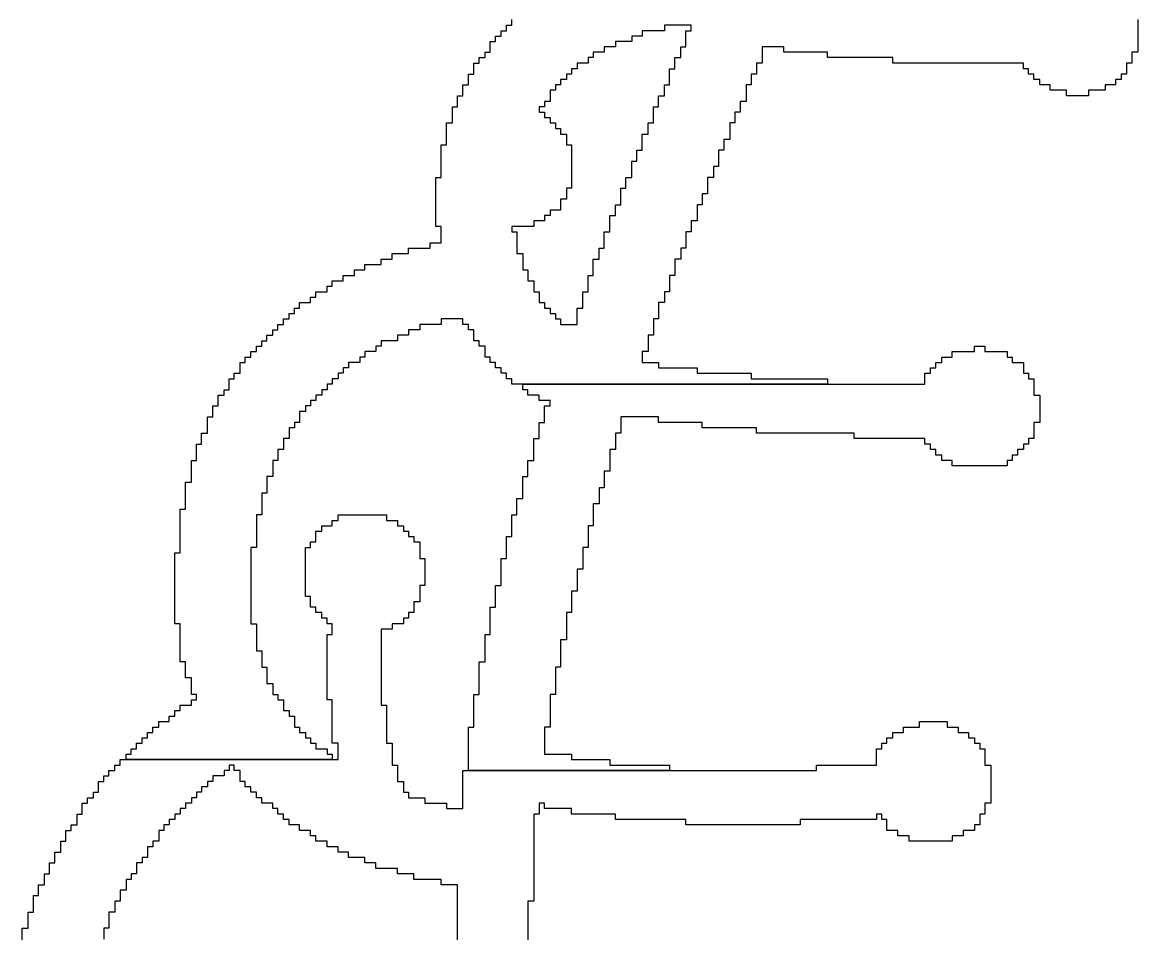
# Model space of a CAD drawing. Extents: x 134.1 to 218.7, y -126.2 to -72.1.
# Drawn here: x 203.909 to 208.25, y -116.173 to -112.627 of the extents above; entities that cross this region are included whole.
import ezdxf

# ---------------------------------------------------------------- set-up
doc = ezdxf.new("R2010")
doc.units = 0
doc.header["$MEASUREMENT"] = 0
doc.layers.add('BLACK', color=7, linetype='CONTINUOUS')

msp = doc.modelspace()

# ---------------------------------------------------------------- linework, layer by layer
at = {"layer": 'BLACK', "linetype": 'CONTINUOUS'}
for p, q in [((205.793, -112.66), (205.793, -112.638)), ((205.793, -112.638), (205.814, -112.638)), ((205.814, -112.638), (205.814, -112.617)), ((206.512, -112.638), (206.408, -112.638)), ((206.408, -112.638), (206.408, -112.66)), ((206.512, -112.66), (206.512, -112.638)), ((208.25, -112.617), (208.25, -112.744)), ((205.75, -112.702), (205.75, -112.681)), ((205.75, -112.681), (205.773, -112.681)), ((205.773, -112.681), (205.773, -112.66)), ((205.773, -112.66), (205.793, -112.66)), ((206.281, -112.681), (206.281, -112.702)), ((206.322, -112.681), (206.281, -112.681)), ((206.408, -112.66), (206.322, -112.66)), ((206.322, -112.66), (206.322, -112.681)), ((206.492, -112.723), (206.492, -112.66)), ((206.492, -112.66), (206.512, -112.66)), ((205.73, -112.744), (205.73, -112.702)), ((205.73, -112.702), (205.75, -112.702)), ((206.218, -112.723), (206.174, -112.723)), ((206.174, -112.723), (206.174, -112.744)), ((206.281, -112.702), (206.218, -112.702)), ((206.218, -112.702), (206.218, -112.723)), ((206.472, -112.765), (206.472, -112.723)), ((206.472, -112.723), (206.492, -112.723)), ((206.873, -112.723), (206.789, -112.723)), ((206.789, -112.723), (206.789, -112.787)), ((206.873, -112.744), (206.873, -112.723)), ((205.687, -112.787), (205.687, -112.765)), ((205.687, -112.765), (205.71, -112.765)), ((205.71, -112.765), (205.71, -112.744)), ((205.71, -112.744), (205.73, -112.744)), ((206.131, -112.765), (206.111, -112.765)), ((206.111, -112.765), (206.111, -112.787)), ((206.174, -112.744), (206.131, -112.744)), ((206.131, -112.744), (206.131, -112.765)), ((206.449, -112.808), (206.449, -112.765)), ((206.449, -112.765), (206.472, -112.765)), ((207.043, -112.744), (206.873, -112.744)), ((207.043, -112.765), (207.043, -112.744)), ((207.297, -112.765), (207.043, -112.765)), ((207.297, -112.787), (207.297, -112.765)), ((208.25, -112.744), (208.227, -112.744)), ((208.227, -112.744), (208.227, -112.787)), ((205.666, -112.829), (205.666, -112.787)), ((205.666, -112.787), (205.687, -112.787)), ((206.068, -112.808), (206.047, -112.808)), ((206.047, -112.808), (206.047, -112.829)), ((206.111, -112.787), (206.068, -112.787)), ((206.068, -112.787), (206.068, -112.808)), ((206.428, -112.871), (206.428, -112.808)), ((206.428, -112.808), (206.449, -112.808)), ((206.789, -112.787), (206.766, -112.787)), ((206.766, -112.787), (206.766, -112.829)), ((207.805, -112.787), (207.297, -112.787)), ((207.805, -112.808), (207.805, -112.787)), ((207.825, -112.808), (207.805, -112.808)), ((207.825, -112.829), (207.825, -112.808)), ((208.227, -112.787), (208.206, -112.787)), ((208.206, -112.787), (208.206, -112.829)), ((205.646, -112.871), (205.646, -112.829)), ((205.646, -112.829), (205.666, -112.829)), ((206.027, -112.85), (206.004, -112.85)), ((206.004, -112.85), (206.004, -112.871)), ((206.047, -112.829), (206.027, -112.829)), ((206.027, -112.829), (206.027, -112.85)), ((206.766, -112.829), (206.746, -112.829)), ((206.746, -112.829), (206.746, -112.871)), ((207.846, -112.829), (207.825, -112.829)), ((207.846, -112.85), (207.846, -112.829)), ((207.869, -112.85), (207.846, -112.85)), ((207.869, -112.871), (207.869, -112.85)), ((208.186, -112.85), (208.163, -112.85)), ((208.163, -112.85), (208.163, -112.871)), ((208.206, -112.829), (208.186, -112.829)), ((208.186, -112.829), (208.186, -112.85)), ((205.623, -112.914), (205.623, -112.871)), ((205.623, -112.871), (205.646, -112.871)), ((205.984, -112.892), (205.964, -112.892)), ((205.964, -112.892), (205.964, -112.935)), ((206.004, -112.871), (205.984, -112.871)), ((205.984, -112.871), (205.984, -112.892)), ((206.408, -112.914), (206.408, -112.871)), ((206.408, -112.871), (206.428, -112.871)), ((206.746, -112.871), (206.726, -112.871)), ((206.726, -112.871), (206.726, -112.935)), ((207.909, -112.871), (207.869, -112.871)), ((207.909, -112.892), (207.909, -112.871)), ((207.973, -112.892), (207.909, -112.892)), ((207.973, -112.914), (207.973, -112.892)), ((208.123, -112.892), (208.059, -112.892)), ((208.059, -112.892), (208.059, -112.914)), ((208.163, -112.871), (208.123, -112.871)), ((208.123, -112.871), (208.123, -112.892)), ((205.603, -112.956), (205.603, -112.914)), ((205.603, -112.914), (205.623, -112.914)), ((205.964, -112.935), (205.941, -112.935)), ((205.941, -112.935), (205.941, -112.956)), ((206.385, -112.956), (206.385, -112.914)), ((206.385, -112.914), (206.408, -112.914)), ((206.726, -112.935), (206.703, -112.935)), ((206.703, -112.935), (206.703, -112.977)), ((208.059, -112.914), (207.973, -112.914)), ((205.583, -113.019), (205.583, -112.956)), ((205.583, -112.956), (205.603, -112.956)), ((205.941, -112.956), (205.92, -112.956)), ((205.92, -112.956), (205.92, -112.977)), ((205.92, -112.977), (205.941, -112.977)), ((205.941, -112.977), (205.941, -112.998)), ((206.365, -113.019), (206.365, -112.956)), ((206.365, -112.956), (206.385, -112.956)), ((206.703, -112.977), (206.682, -112.977)), ((206.682, -112.977), (206.682, -113.019)), ((205.56, -113.104), (205.56, -113.019)), ((205.56, -113.019), (205.583, -113.019)), ((205.941, -112.998), (205.964, -112.998)), ((205.964, -112.998), (205.964, -113.019)), ((205.964, -113.019), (205.984, -113.019)), ((205.984, -113.019), (205.984, -113.041)), ((206.345, -113.062), (206.345, -113.019)), ((206.345, -113.019), (206.365, -113.019)), ((206.682, -113.019), (206.662, -113.019)), ((206.662, -113.019), (206.662, -113.083)), ((205.984, -113.041), (206.004, -113.041)), ((206.004, -113.041), (206.004, -113.062)), ((206.004, -113.062), (206.027, -113.062)), ((206.027, -113.062), (206.027, -113.104)), ((206.322, -113.125), (206.322, -113.062)), ((206.322, -113.062), (206.345, -113.062)), ((206.662, -113.083), (206.639, -113.083)), ((206.639, -113.083), (206.639, -113.125)), ((205.539, -113.231), (205.539, -113.104)), ((205.539, -113.104), (205.56, -113.104)), ((206.027, -113.104), (206.047, -113.104)), ((206.047, -113.104), (206.047, -113.273)), ((206.301, -113.168), (206.301, -113.125)), ((206.301, -113.125), (206.322, -113.125)), ((206.639, -113.125), (206.619, -113.125)), ((206.619, -113.125), (206.619, -113.189)), ((206.281, -113.231), (206.281, -113.168)), ((206.281, -113.168), (206.301, -113.168)), ((206.619, -113.189), (206.599, -113.189)), ((206.599, -113.189), (206.599, -113.231)), ((205.519, -113.422), (205.519, -113.231)), ((205.519, -113.231), (205.539, -113.231)), ((206.258, -113.273), (206.258, -113.231)), ((206.258, -113.231), (206.281, -113.231)), ((206.599, -113.231), (206.576, -113.231)), ((206.576, -113.231), (206.576, -113.295)), ((206.047, -113.273), (206.027, -113.273)), ((206.027, -113.273), (206.027, -113.316)), ((206.238, -113.337), (206.238, -113.273)), ((206.238, -113.273), (206.258, -113.273)), ((206.576, -113.295), (206.555, -113.295)), ((206.555, -113.295), (206.555, -113.337)), ((206.027, -113.316), (206.004, -113.316)), ((206.004, -113.316), (206.004, -113.358)), ((206.218, -113.379), (206.218, -113.337)), ((206.218, -113.337), (206.238, -113.337)), ((206.555, -113.337), (206.535, -113.337)), ((206.535, -113.337), (206.535, -113.4)), ((205.964, -113.379), (205.941, -113.379)), ((205.941, -113.379), (205.941, -113.4)), ((206.004, -113.358), (205.964, -113.358)), ((205.964, -113.358), (205.964, -113.379)), ((206.195, -113.443), (206.195, -113.379)), ((206.195, -113.379), (206.218, -113.379)), ((205.539, -113.422), (205.519, -113.422)), ((205.539, -113.485), (205.539, -113.422)), ((205.9, -113.422), (205.814, -113.422)), ((205.814, -113.422), (205.814, -113.443)), ((205.941, -113.4), (205.9, -113.4)), ((205.9, -113.4), (205.9, -113.422)), ((206.535, -113.4), (206.512, -113.4)), ((206.512, -113.4), (206.512, -113.443)), ((205.814, -113.443), (205.834, -113.443)), ((205.834, -113.443), (205.834, -113.527)), ((206.174, -113.506), (206.174, -113.443)), ((206.174, -113.443), (206.195, -113.443)), ((206.512, -113.443), (206.492, -113.443)), ((206.492, -113.443), (206.492, -113.506)), ((205.412, -113.527), (205.412, -113.506)), ((205.412, -113.506), (205.496, -113.506)), ((205.496, -113.506), (205.496, -113.485)), ((205.496, -113.485), (205.539, -113.485)), ((206.154, -113.549), (206.154, -113.506)), ((206.154, -113.506), (206.174, -113.506)), ((206.492, -113.506), (206.472, -113.506)), ((206.472, -113.506), (206.472, -113.549)), ((205.306, -113.57), (205.306, -113.549)), ((205.306, -113.549), (205.349, -113.549)), ((205.349, -113.549), (205.349, -113.527)), ((205.349, -113.527), (205.412, -113.527)), ((205.834, -113.527), (205.857, -113.527)), ((205.857, -113.527), (205.857, -113.591)), ((206.131, -113.612), (206.131, -113.549)), ((206.131, -113.549), (206.154, -113.549)), ((206.472, -113.549), (206.449, -113.549)), ((206.449, -113.549), (206.449, -113.612)), ((205.202, -113.612), (205.202, -113.591)), ((205.202, -113.591), (205.242, -113.591)), ((205.242, -113.591), (205.242, -113.57)), ((205.242, -113.57), (205.306, -113.57)), ((205.857, -113.591), (205.877, -113.591)), ((205.877, -113.591), (205.877, -113.633)), ((205.115, -113.654), (205.115, -113.633)), ((205.115, -113.633), (205.158, -113.633)), ((205.158, -113.633), (205.158, -113.612)), ((205.158, -113.612), (205.202, -113.612)), ((205.877, -113.633), (205.9, -113.633)), ((205.9, -113.633), (205.9, -113.676)), ((206.111, -113.676), (206.111, -113.612)), ((206.111, -113.612), (206.131, -113.612)), ((206.449, -113.612), (206.428, -113.612)), ((206.428, -113.612), (206.428, -113.676)), ((205.052, -113.697), (205.052, -113.676)), ((205.052, -113.676), (205.095, -113.676)), ((205.095, -113.676), (205.095, -113.654)), ((205.095, -113.654), (205.115, -113.654)), ((205.9, -113.676), (205.92, -113.676)), ((205.92, -113.676), (205.92, -113.718)), ((206.091, -113.739), (206.091, -113.676)), ((206.091, -113.676), (206.111, -113.676)), ((206.428, -113.676), (206.408, -113.676)), ((206.408, -113.676), (206.408, -113.718)), ((204.988, -113.739), (204.988, -113.718)), ((204.988, -113.718), (205.031, -113.718)), ((205.031, -113.718), (205.031, -113.697)), ((205.031, -113.697), (205.052, -113.697)), ((205.92, -113.718), (205.941, -113.718)), ((205.941, -113.718), (205.941, -113.739)), ((206.408, -113.718), (206.385, -113.718)), ((206.385, -113.718), (206.385, -113.781)), ((204.948, -113.781), (204.948, -113.76)), ((204.948, -113.76), (204.968, -113.76)), ((204.968, -113.76), (204.968, -113.739)), ((204.968, -113.739), (204.988, -113.739)), ((205.941, -113.739), (205.964, -113.739)), ((205.964, -113.739), (205.964, -113.76)), ((205.964, -113.76), (205.984, -113.76)), ((205.984, -113.76), (205.984, -113.781)), ((206.068, -113.803), (206.068, -113.739)), ((206.068, -113.739), (206.091, -113.739)), ((204.904, -113.824), (204.904, -113.803)), ((204.904, -113.803), (204.925, -113.803)), ((204.925, -113.803), (204.925, -113.781)), ((204.925, -113.781), (204.948, -113.781)), ((205.539, -113.803), (205.456, -113.803)), ((205.456, -113.803), (205.456, -113.824)), ((205.623, -113.781), (205.539, -113.781)), ((205.539, -113.781), (205.539, -113.803)), ((205.623, -113.803), (205.623, -113.781)), ((205.646, -113.803), (205.623, -113.803)), ((205.646, -113.824), (205.646, -113.803)), ((205.984, -113.781), (206.004, -113.781)), ((206.004, -113.781), (206.004, -113.803)), ((206.004, -113.803), (206.068, -113.803)), ((206.385, -113.781), (206.365, -113.781)), ((206.365, -113.781), (206.365, -113.845)), ((204.861, -113.866), (204.861, -113.845)), ((204.861, -113.845), (204.884, -113.845)), ((204.884, -113.845), (204.884, -113.824)), ((204.884, -113.824), (204.904, -113.824)), ((205.412, -113.845), (205.369, -113.845)), ((205.369, -113.845), (205.369, -113.866)), ((205.456, -113.824), (205.412, -113.824)), ((205.412, -113.824), (205.412, -113.845)), ((205.666, -113.824), (205.646, -113.824)), ((205.666, -113.866), (205.666, -113.824)), ((206.365, -113.845), (206.345, -113.845)), ((206.345, -113.845), (206.345, -113.908)), ((204.821, -113.908), (204.821, -113.887)), ((204.821, -113.887), (204.841, -113.887)), ((204.841, -113.887), (204.841, -113.866)), ((204.841, -113.866), (204.861, -113.866)), ((205.306, -113.887), (205.285, -113.887)), ((205.285, -113.887), (205.285, -113.908)), ((205.369, -113.866), (205.306, -113.866)), ((205.306, -113.866), (205.306, -113.887)), ((205.687, -113.866), (205.666, -113.866)), ((205.687, -113.887), (205.687, -113.866)), ((205.71, -113.887), (205.687, -113.887)), ((205.71, -113.93), (205.71, -113.887)), ((207.615, -113.908), (207.615, -113.887)), ((207.615, -113.887), (207.655, -113.887)), ((207.655, -113.887), (207.655, -113.908)), ((204.757, -113.993), (204.757, -113.951)), ((204.757, -113.951), (204.777, -113.951)), ((204.777, -113.951), (204.777, -113.93)), ((204.777, -113.93), (204.798, -113.93)), ((204.798, -113.93), (204.798, -113.908)), ((204.798, -113.908), (204.821, -113.908)), ((205.222, -113.951), (205.179, -113.951)), ((205.179, -113.951), (205.179, -113.972)), ((205.242, -113.93), (205.222, -113.93)), ((205.222, -113.93), (205.222, -113.951)), ((205.285, -113.908), (205.242, -113.908)), ((205.242, -113.908), (205.242, -113.93)), ((205.73, -113.93), (205.71, -113.93)), ((205.73, -113.951), (205.73, -113.93)), ((205.75, -113.951), (205.73, -113.951)), ((205.75, -113.972), (205.75, -113.951)), ((206.345, -113.908), (206.322, -113.908)), ((206.322, -113.908), (206.322, -113.951)), ((206.322, -113.951), (206.385, -113.951)), ((206.385, -113.951), (206.385, -113.972)), ((207.465, -113.972), (207.465, -113.951)), ((207.465, -113.951), (207.488, -113.951)), ((207.488, -113.951), (207.488, -113.93)), ((207.488, -113.93), (207.528, -113.93)), ((207.528, -113.93), (207.528, -113.908)), ((207.528, -113.908), (207.615, -113.908)), ((207.655, -113.908), (207.742, -113.908)), ((207.742, -113.908), (207.742, -113.93)), ((207.742, -113.93), (207.762, -113.93)), ((207.762, -113.93), (207.762, -113.951)), ((207.762, -113.951), (207.805, -113.951)), ((207.805, -113.951), (207.805, -113.993)), ((204.734, -114.014), (204.734, -113.993)), ((204.734, -113.993), (204.757, -113.993)), ((205.158, -113.993), (205.138, -113.993)), ((205.138, -113.993), (205.138, -114.014)), ((205.179, -113.972), (205.158, -113.972)), ((205.158, -113.972), (205.158, -113.993)), ((205.773, -113.972), (205.75, -113.972)), ((205.773, -113.993), (205.773, -113.972)), ((205.793, -113.993), (205.773, -113.993)), ((205.793, -114.014), (205.793, -113.993)), ((206.385, -113.972), (206.535, -113.972)), ((206.535, -113.972), (206.535, -113.993)), ((206.535, -113.993), (206.746, -113.993)), ((206.746, -113.993), (206.746, -114.014)), ((207.421, -114.035), (207.421, -113.993)), ((207.421, -113.993), (207.444, -113.993)), ((207.444, -113.993), (207.444, -113.972)), ((207.444, -113.972), (207.465, -113.972)), ((207.805, -113.993), (207.825, -113.993)), ((207.825, -113.993), (207.825, -114.014)), ((204.714, -114.057), (204.714, -114.014)), ((204.714, -114.014), (204.734, -114.014)), ((205.115, -114.035), (205.095, -114.035)), ((205.095, -114.035), (205.095, -114.057)), ((205.138, -114.014), (205.115, -114.014)), ((205.115, -114.014), (205.115, -114.035)), ((205.814, -114.014), (205.793, -114.014)), ((205.814, -114.035), (205.814, -114.014)), ((207.043, -114.035), (205.814, -114.035)), ((205.857, -114.057), (205.857, -114.035)), ((205.857, -114.035), (207.421, -114.035)), ((206.746, -114.014), (207.043, -114.014)), ((207.043, -114.014), (207.043, -114.035)), ((207.825, -114.014), (207.846, -114.014)), ((207.846, -114.014), (207.846, -114.078)), ((204.671, -114.12), (204.671, -114.078)), ((204.671, -114.078), (204.694, -114.078)), ((204.694, -114.078), (204.694, -114.057)), ((204.694, -114.057), (204.714, -114.057)), ((205.075, -114.078), (205.052, -114.078)), ((205.052, -114.078), (205.052, -114.099)), ((205.095, -114.057), (205.075, -114.057)), ((205.075, -114.057), (205.075, -114.078)), ((205.877, -114.057), (205.857, -114.057)), ((205.877, -114.078), (205.877, -114.057)), ((205.92, -114.078), (205.877, -114.078)), ((205.92, -114.099), (205.92, -114.078)), ((207.846, -114.078), (207.869, -114.078)), ((207.869, -114.078), (207.869, -114.184)), ((204.65, -114.162), (204.65, -114.12)), ((204.65, -114.12), (204.671, -114.12)), ((205.031, -114.12), (205.011, -114.12)), ((205.011, -114.12), (205.011, -114.141)), ((205.052, -114.099), (205.031, -114.099)), ((205.031, -114.099), (205.031, -114.12)), ((205.964, -114.099), (205.92, -114.099)), ((205.941, -114.184), (205.941, -114.12)), ((205.941, -114.12), (205.964, -114.12)), ((205.964, -114.12), (205.964, -114.099)), ((204.63, -114.226), (204.63, -114.162)), ((204.63, -114.162), (204.65, -114.162)), ((205.011, -114.141), (204.988, -114.141)), ((204.988, -114.141), (204.988, -114.184)), ((206.385, -114.162), (206.238, -114.162)), ((206.238, -114.162), (206.238, -114.226)), ((206.385, -114.184), (206.385, -114.162)), ((204.968, -114.205), (204.948, -114.205)), ((204.948, -114.205), (204.948, -114.247)), ((204.988, -114.184), (204.968, -114.184)), ((204.968, -114.184), (204.968, -114.205)), ((205.92, -114.247), (205.92, -114.184)), ((205.92, -114.184), (205.941, -114.184)), ((206.555, -114.184), (206.385, -114.184)), ((206.555, -114.205), (206.555, -114.184)), ((206.766, -114.205), (206.555, -114.205)), ((206.766, -114.226), (206.766, -114.205)), ((207.869, -114.184), (207.846, -114.184)), ((207.846, -114.184), (207.846, -114.247)), ((204.607, -114.268), (204.607, -114.226)), ((204.607, -114.226), (204.63, -114.226)), ((204.948, -114.247), (204.925, -114.247)), ((204.925, -114.247), (204.925, -114.289)), ((205.9, -114.332), (205.9, -114.247)), ((205.9, -114.247), (205.92, -114.247)), ((206.238, -114.226), (206.218, -114.226)), ((206.218, -114.226), (206.218, -114.289)), ((207.147, -114.226), (206.766, -114.226)), ((207.147, -114.247), (207.147, -114.226)), ((207.421, -114.247), (207.147, -114.247)), ((207.421, -114.268), (207.421, -114.247)), ((207.846, -114.247), (207.825, -114.247)), ((207.825, -114.247), (207.825, -114.268)), ((204.587, -114.332), (204.587, -114.268)), ((204.587, -114.268), (204.607, -114.268)), ((204.925, -114.289), (204.904, -114.289)), ((204.904, -114.289), (204.904, -114.332)), ((206.218, -114.289), (206.195, -114.289)), ((206.195, -114.289), (206.195, -114.374)), ((207.444, -114.268), (207.421, -114.268)), ((207.444, -114.289), (207.444, -114.268)), ((207.465, -114.289), (207.444, -114.289)), ((207.465, -114.311), (207.465, -114.289)), ((207.805, -114.289), (207.782, -114.289)), ((207.782, -114.289), (207.782, -114.311)), ((207.825, -114.268), (207.805, -114.268)), ((207.805, -114.268), (207.805, -114.289)), ((204.567, -114.416), (204.567, -114.332)), ((204.567, -114.332), (204.587, -114.332)), ((204.904, -114.332), (204.884, -114.332)), ((204.884, -114.332), (204.884, -114.395)), ((205.877, -114.395), (205.877, -114.332)), ((205.877, -114.332), (205.9, -114.332)), ((207.488, -114.311), (207.465, -114.311)), ((207.488, -114.332), (207.488, -114.311)), ((207.528, -114.332), (207.488, -114.332)), ((207.528, -114.353), (207.528, -114.332)), ((207.762, -114.332), (207.742, -114.332)), ((207.742, -114.332), (207.742, -114.353)), ((207.782, -114.311), (207.762, -114.311)), ((207.762, -114.311), (207.762, -114.332)), ((206.195, -114.374), (206.174, -114.374)), ((206.174, -114.374), (206.174, -114.438)), ((207.742, -114.353), (207.528, -114.353)), ((204.544, -114.522), (204.544, -114.416)), ((204.544, -114.416), (204.567, -114.416)), ((204.884, -114.395), (204.861, -114.395)), ((204.861, -114.395), (204.861, -114.459)), ((205.857, -114.48), (205.857, -114.395)), ((205.857, -114.395), (205.877, -114.395)), ((204.861, -114.459), (204.841, -114.459)), ((204.841, -114.459), (204.841, -114.543)), ((206.174, -114.438), (206.154, -114.438)), ((206.154, -114.438), (206.154, -114.501)), ((205.834, -114.543), (205.834, -114.48)), ((205.834, -114.48), (205.857, -114.48)), ((206.154, -114.501), (206.131, -114.501)), ((206.131, -114.501), (206.131, -114.586)), ((204.523, -114.692), (204.523, -114.522)), ((204.523, -114.522), (204.544, -114.522)), ((204.841, -114.543), (204.821, -114.543)), ((204.821, -114.543), (204.821, -114.67)), ((205.138, -114.565), (205.138, -114.543)), ((205.138, -114.543), (205.326, -114.543)), ((205.326, -114.543), (205.326, -114.565)), ((205.814, -114.628), (205.814, -114.543)), ((205.814, -114.543), (205.834, -114.543)), ((205.075, -114.607), (205.075, -114.586)), ((205.075, -114.586), (205.115, -114.586)), ((205.115, -114.586), (205.115, -114.565)), ((205.115, -114.565), (205.138, -114.565)), ((205.326, -114.565), (205.369, -114.565)), ((205.369, -114.565), (205.369, -114.586)), ((205.369, -114.586), (205.392, -114.586)), ((205.392, -114.586), (205.392, -114.607)), ((206.131, -114.586), (206.111, -114.586)), ((206.111, -114.586), (206.111, -114.67)), ((205.052, -114.649), (205.052, -114.607)), ((205.052, -114.607), (205.075, -114.607)), ((205.392, -114.607), (205.412, -114.607)), ((205.412, -114.607), (205.412, -114.628)), ((205.412, -114.628), (205.433, -114.628)), ((205.433, -114.628), (205.433, -114.649)), ((205.793, -114.713), (205.793, -114.628)), ((205.793, -114.628), (205.814, -114.628)), ((204.821, -114.67), (204.798, -114.67)), ((204.798, -114.67), (204.798, -114.967)), ((205.011, -114.861), (205.011, -114.67)), ((205.011, -114.67), (205.031, -114.67)), ((205.031, -114.67), (205.031, -114.649)), ((205.031, -114.649), (205.052, -114.649)), ((205.433, -114.649), (205.456, -114.649)), ((205.456, -114.649), (205.456, -114.713)), ((206.111, -114.67), (206.091, -114.67)), ((206.091, -114.67), (206.091, -114.755)), ((204.503, -114.967), (204.503, -114.692)), ((204.503, -114.692), (204.523, -114.692)), ((205.456, -114.713), (205.476, -114.713)), ((205.476, -114.713), (205.476, -114.819)), ((205.773, -114.819), (205.773, -114.713)), ((205.773, -114.713), (205.793, -114.713)), ((206.091, -114.755), (206.068, -114.755)), ((206.068, -114.755), (206.068, -114.84)), ((205.476, -114.819), (205.456, -114.819)), ((205.456, -114.819), (205.456, -114.882)), ((205.75, -114.903), (205.75, -114.819)), ((205.75, -114.819), (205.773, -114.819)), ((205.031, -114.861), (205.011, -114.861)), ((205.031, -114.903), (205.031, -114.861)), ((206.068, -114.84), (206.047, -114.84)), ((206.047, -114.84), (206.047, -114.924)), ((205.052, -114.903), (205.031, -114.903)), ((205.052, -114.924), (205.052, -114.903)), ((205.456, -114.882), (205.433, -114.882)), ((205.433, -114.882), (205.433, -114.924)), ((205.73, -115.009), (205.73, -114.903)), ((205.73, -114.903), (205.75, -114.903)), ((205.075, -114.924), (205.052, -114.924)), ((205.075, -114.946), (205.075, -114.924)), ((205.095, -114.946), (205.075, -114.946)), ((205.095, -114.967), (205.095, -114.946)), ((205.412, -114.946), (205.392, -114.946)), ((205.392, -114.946), (205.392, -114.967)), ((205.433, -114.924), (205.412, -114.924)), ((205.412, -114.924), (205.412, -114.946)), ((206.047, -114.924), (206.027, -114.924)), ((206.027, -114.924), (206.027, -115.03)), ((204.523, -114.967), (204.503, -114.967)), ((204.523, -115.115), (204.523, -114.967)), ((204.798, -114.967), (204.821, -114.967)), ((204.821, -114.967), (204.821, -115.073)), ((205.115, -114.967), (205.095, -114.967)), ((205.115, -115.009), (205.115, -114.967)), ((205.349, -114.988), (205.306, -114.988)), ((205.306, -114.988), (205.306, -115.284)), ((205.392, -114.967), (205.349, -114.967)), ((205.349, -114.967), (205.349, -114.988)), ((205.095, -115.263), (205.095, -115.009)), ((205.095, -115.009), (205.115, -115.009)), ((205.71, -115.115), (205.71, -115.009)), ((205.71, -115.009), (205.73, -115.009)), ((206.027, -115.03), (206.004, -115.03)), ((206.004, -115.03), (206.004, -115.136)), ((204.821, -115.073), (204.841, -115.073)), ((204.841, -115.073), (204.841, -115.136)), ((204.544, -115.115), (204.523, -115.115)), ((204.544, -115.178), (204.544, -115.115)), ((205.687, -115.242), (205.687, -115.115)), ((205.687, -115.115), (205.71, -115.115)), ((204.841, -115.136), (204.861, -115.136)), ((204.861, -115.136), (204.861, -115.2)), ((206.004, -115.136), (205.984, -115.136)), ((205.984, -115.136), (205.984, -115.242)), ((204.567, -115.178), (204.544, -115.178)), ((204.567, -115.242), (204.567, -115.178)), ((204.861, -115.2), (204.884, -115.2)), ((204.884, -115.2), (204.884, -115.242)), ((204.587, -115.242), (204.567, -115.242)), ((204.587, -115.263), (204.587, -115.242)), ((204.884, -115.242), (204.904, -115.242)), ((204.904, -115.242), (204.904, -115.263)), ((205.666, -115.369), (205.666, -115.242)), ((205.666, -115.242), (205.687, -115.242)), ((205.984, -115.242), (205.964, -115.242)), ((205.964, -115.242), (205.964, -115.369)), ((204.523, -115.305), (204.523, -115.284)), ((204.523, -115.284), (204.567, -115.284)), ((204.567, -115.284), (204.567, -115.263)), ((204.567, -115.263), (204.587, -115.263)), ((204.904, -115.263), (204.925, -115.263)), ((204.925, -115.263), (204.925, -115.305)), ((205.115, -115.263), (205.095, -115.263)), ((205.115, -115.432), (205.115, -115.263)), ((205.306, -115.284), (205.326, -115.284)), ((205.326, -115.284), (205.326, -115.432)), ((204.48, -115.348), (204.48, -115.327)), ((204.48, -115.327), (204.503, -115.327)), ((204.503, -115.327), (204.503, -115.305)), ((204.503, -115.305), (204.523, -115.305)), ((204.925, -115.305), (204.948, -115.305)), ((204.948, -115.305), (204.948, -115.327)), ((204.948, -115.327), (204.968, -115.327)), ((204.968, -115.327), (204.968, -115.369)), ((204.417, -115.39), (204.417, -115.369)), ((204.417, -115.369), (204.44, -115.369)), ((204.44, -115.369), (204.44, -115.348)), ((204.44, -115.348), (204.48, -115.348)), ((204.968, -115.369), (204.988, -115.369)), ((204.988, -115.369), (204.988, -115.39)), ((205.646, -115.538), (205.646, -115.369)), ((205.646, -115.369), (205.666, -115.369)), ((205.964, -115.369), (205.941, -115.369)), ((205.941, -115.369), (205.941, -115.475)), ((207.338, -115.39), (207.338, -115.369)), ((207.338, -115.369), (207.401, -115.369)), ((207.401, -115.369), (207.401, -115.348)), ((207.401, -115.348), (207.508, -115.348)), ((207.508, -115.348), (207.508, -115.369)), ((207.508, -115.369), (207.551, -115.369)), ((207.551, -115.369), (207.551, -115.39)), ((204.376, -115.432), (204.376, -115.411)), ((204.376, -115.411), (204.396, -115.411)), ((204.396, -115.411), (204.396, -115.39)), ((204.396, -115.39), (204.417, -115.39)), ((204.988, -115.39), (205.011, -115.39)), ((205.011, -115.39), (205.011, -115.411)), ((205.011, -115.411), (205.031, -115.411)), ((205.031, -115.411), (205.031, -115.432)), ((207.274, -115.432), (207.274, -115.411)), ((207.274, -115.411), (207.297, -115.411)), ((207.297, -115.411), (207.297, -115.39)), ((207.297, -115.39), (207.338, -115.39)), ((207.551, -115.39), (207.592, -115.39)), ((207.592, -115.39), (207.592, -115.411)), ((207.592, -115.411), (207.615, -115.411)), ((207.615, -115.411), (207.615, -115.432)), ((204.333, -115.475), (204.333, -115.454)), ((204.333, -115.454), (204.353, -115.454)), ((204.353, -115.454), (204.353, -115.432)), ((204.353, -115.432), (204.376, -115.432)), ((205.031, -115.432), (205.052, -115.432)), ((205.052, -115.432), (205.052, -115.454)), ((205.052, -115.454), (205.095, -115.454)), ((205.095, -115.454), (205.095, -115.475)), ((205.138, -115.432), (205.115, -115.432)), ((205.138, -115.496), (205.138, -115.432)), ((205.326, -115.432), (205.349, -115.432)), ((205.349, -115.432), (205.349, -115.517)), ((207.234, -115.517), (207.234, -115.454)), ((207.234, -115.454), (207.254, -115.454)), ((207.254, -115.454), (207.254, -115.432)), ((207.254, -115.432), (207.274, -115.432)), ((207.615, -115.432), (207.635, -115.432)), ((207.635, -115.432), (207.635, -115.454)), ((207.635, -115.454), (207.655, -115.454)), ((207.655, -115.454), (207.655, -115.517)), ((204.29, -115.517), (204.29, -115.496)), ((204.29, -115.496), (205.138, -115.496)), ((204.313, -115.496), (204.313, -115.475)), ((204.313, -115.475), (204.333, -115.475)), ((205.115, -115.496), (204.313, -115.496)), ((205.095, -115.475), (205.115, -115.475)), ((205.115, -115.475), (205.115, -115.496)), ((205.941, -115.475), (206.047, -115.475)), ((206.047, -115.475), (206.047, -115.496)), ((206.047, -115.496), (206.195, -115.496)), ((206.195, -115.496), (206.195, -115.517)), ((204.246, -115.559), (204.246, -115.538)), ((204.246, -115.538), (204.269, -115.538)), ((204.269, -115.538), (204.269, -115.517)), ((204.269, -115.517), (204.29, -115.517)), ((204.714, -115.538), (204.694, -115.538)), ((204.694, -115.538), (204.694, -115.559)), ((204.734, -115.517), (204.714, -115.517)), ((204.714, -115.517), (204.714, -115.538)), ((204.734, -115.538), (204.734, -115.517)), ((204.757, -115.538), (204.734, -115.538)), ((204.757, -115.581), (204.757, -115.538)), ((205.349, -115.517), (205.369, -115.517)), ((205.369, -115.517), (205.369, -115.581)), ((205.623, -115.686), (205.623, -115.538)), ((205.623, -115.538), (207, -115.538)), ((206.428, -115.538), (205.646, -115.538)), ((206.195, -115.517), (206.428, -115.517)), ((206.428, -115.517), (206.428, -115.538)), ((207, -115.538), (207, -115.517)), ((207, -115.517), (207.234, -115.517)), ((207.655, -115.517), (207.678, -115.517)), ((207.678, -115.517), (207.678, -115.665)), ((204.206, -115.623), (204.206, -115.581)), ((204.206, -115.581), (204.226, -115.581)), ((204.226, -115.581), (204.226, -115.559)), ((204.226, -115.559), (204.246, -115.559)), ((204.65, -115.581), (204.63, -115.581)), ((204.63, -115.581), (204.63, -115.602)), ((204.694, -115.559), (204.65, -115.559)), ((204.65, -115.559), (204.65, -115.581)), ((204.777, -115.581), (204.757, -115.581)), ((204.777, -115.602), (204.777, -115.581)), ((205.369, -115.581), (205.392, -115.581)), ((205.392, -115.581), (205.392, -115.623)), ((204.163, -115.665), (204.163, -115.644)), ((204.163, -115.644), (204.186, -115.644)), ((204.186, -115.644), (204.186, -115.623)), ((204.186, -115.623), (204.206, -115.623)), ((204.587, -115.644), (204.567, -115.644)), ((204.567, -115.644), (204.567, -115.665)), ((204.607, -115.623), (204.587, -115.623)), ((204.587, -115.623), (204.587, -115.644)), ((204.63, -115.602), (204.607, -115.602)), ((204.607, -115.602), (204.607, -115.623)), ((204.798, -115.602), (204.777, -115.602)), ((204.798, -115.623), (204.798, -115.602)), ((204.821, -115.623), (204.798, -115.623)), ((204.821, -115.644), (204.821, -115.623)), ((204.841, -115.644), (204.821, -115.644)), ((204.841, -115.665), (204.841, -115.644)), ((205.392, -115.623), (205.412, -115.623)), ((205.412, -115.623), (205.412, -115.644)), ((205.412, -115.644), (205.476, -115.644)), ((205.476, -115.644), (205.476, -115.665)), ((204.142, -115.708), (204.142, -115.665)), ((204.142, -115.665), (204.163, -115.665)), ((204.544, -115.686), (204.523, -115.686)), ((204.523, -115.686), (204.523, -115.708)), ((204.567, -115.665), (204.544, -115.665)), ((204.544, -115.665), (204.544, -115.686)), ((204.884, -115.665), (204.841, -115.665)), ((204.884, -115.686), (204.884, -115.665)), ((204.904, -115.686), (204.884, -115.686)), ((204.904, -115.708), (204.904, -115.686)), ((205.476, -115.665), (205.56, -115.665)), ((205.56, -115.665), (205.56, -115.686)), ((205.56, -115.686), (205.623, -115.686)), ((205.941, -115.665), (205.92, -115.665)), ((205.92, -115.665), (205.92, -115.708)), ((205.941, -115.686), (205.941, -115.665)), ((206.047, -115.686), (205.941, -115.686)), ((206.047, -115.708), (206.047, -115.686)), ((207.678, -115.665), (207.655, -115.665)), ((207.655, -115.665), (207.655, -115.708)), ((204.122, -115.75), (204.122, -115.708)), ((204.122, -115.708), (204.142, -115.708)), ((204.503, -115.729), (204.48, -115.729)), ((204.48, -115.729), (204.48, -115.75)), ((204.523, -115.708), (204.503, -115.708)), ((204.503, -115.708), (204.503, -115.729)), ((204.925, -115.708), (204.904, -115.708)), ((204.925, -115.729), (204.925, -115.708)), ((204.948, -115.729), (204.925, -115.729)), ((204.948, -115.75), (204.948, -115.729)), ((205.92, -115.708), (205.9, -115.708)), ((205.9, -115.708), (205.9, -116.046)), ((206.218, -115.708), (206.047, -115.708)), ((206.218, -115.729), (206.218, -115.708)), ((206.492, -115.729), (206.218, -115.729)), ((206.492, -115.75), (206.492, -115.729)), ((207.234, -115.729), (206.936, -115.729)), ((206.936, -115.729), (206.936, -115.75)), ((207.254, -115.708), (207.234, -115.708)), ((207.234, -115.708), (207.234, -115.729)), ((207.254, -115.729), (207.254, -115.708)), ((207.274, -115.729), (207.254, -115.729)), ((207.274, -115.771), (207.274, -115.729)), ((207.655, -115.708), (207.635, -115.708)), ((207.635, -115.708), (207.635, -115.75)), ((204.079, -115.813), (204.079, -115.771)), ((204.079, -115.771), (204.099, -115.771)), ((204.099, -115.771), (204.099, -115.75)), ((204.099, -115.75), (204.122, -115.75)), ((204.46, -115.771), (204.44, -115.771)), ((204.44, -115.771), (204.44, -115.813)), ((204.48, -115.75), (204.46, -115.75)), ((204.46, -115.75), (204.46, -115.771)), ((204.988, -115.75), (204.948, -115.75)), ((204.988, -115.771), (204.988, -115.75)), ((205.031, -115.771), (204.988, -115.771)), ((205.031, -115.792), (205.031, -115.771)), ((206.936, -115.75), (206.492, -115.75)), ((207.317, -115.771), (207.274, -115.771)), ((207.317, -115.792), (207.317, -115.771)), ((207.615, -115.771), (207.571, -115.771)), ((207.571, -115.771), (207.571, -115.792)), ((207.635, -115.75), (207.615, -115.75)), ((207.615, -115.75), (207.615, -115.771)), ((204.059, -115.856), (204.059, -115.813)), ((204.059, -115.813), (204.079, -115.813)), ((204.44, -115.813), (204.417, -115.813)), ((204.417, -115.813), (204.417, -115.835)), ((205.052, -115.792), (205.031, -115.792)), ((205.052, -115.813), (205.052, -115.792)), ((205.095, -115.813), (205.052, -115.813)), ((205.095, -115.835), (205.095, -115.813)), ((207.361, -115.792), (207.317, -115.792)), ((207.361, -115.813), (207.361, -115.792)), ((207.528, -115.813), (207.361, -115.813)), ((207.571, -115.792), (207.528, -115.792)), ((207.528, -115.792), (207.528, -115.813)), ((204.036, -115.898), (204.036, -115.856)), ((204.036, -115.856), (204.059, -115.856)), ((204.417, -115.835), (204.396, -115.835)), ((204.396, -115.835), (204.396, -115.877)), ((205.138, -115.835), (205.095, -115.835)), ((205.138, -115.856), (205.138, -115.835)), ((205.179, -115.856), (205.138, -115.856)), ((205.179, -115.877), (205.179, -115.856)), ((204.015, -115.94), (204.015, -115.898)), ((204.015, -115.898), (204.036, -115.898)), ((204.376, -115.898), (204.353, -115.898)), ((204.353, -115.898), (204.353, -115.94)), ((204.396, -115.877), (204.376, -115.877)), ((204.376, -115.877), (204.376, -115.898)), ((205.242, -115.877), (205.179, -115.877)), ((205.242, -115.898), (205.242, -115.877)), ((205.285, -115.898), (205.242, -115.898)), ((205.285, -115.919), (205.285, -115.898)), ((203.995, -115.983), (203.995, -115.94)), ((203.995, -115.94), (204.015, -115.94)), ((204.353, -115.94), (204.333, -115.94)), ((204.333, -115.94), (204.333, -115.962)), ((205.369, -115.919), (205.285, -115.919)), ((205.369, -115.94), (205.369, -115.919)), ((205.433, -115.94), (205.369, -115.94)), ((205.433, -115.962), (205.433, -115.94)), ((203.972, -116.025), (203.972, -115.983)), ((203.972, -115.983), (203.995, -115.983)), ((204.333, -115.962), (204.313, -115.962)), ((204.313, -115.962), (204.313, -116.004)), ((205.539, -115.962), (205.433, -115.962)), ((205.539, -115.983), (205.539, -115.962)), ((205.603, -115.983), (205.539, -115.983)), ((205.603, -116.639), (205.603, -115.983)), ((203.952, -116.089), (203.952, -116.025)), ((203.952, -116.025), (203.972, -116.025)), ((204.313, -116.004), (204.29, -116.004)), ((204.29, -116.004), (204.29, -116.046)), ((204.29, -116.046), (204.269, -116.046)), ((204.269, -116.046), (204.269, -116.089)), ((205.9, -116.046), (205.877, -116.046)), ((205.877, -116.046), (205.877, -116.321)), ((203.932, -116.152), (203.932, -116.089)), ((203.932, -116.089), (203.952, -116.089)), ((204.269, -116.089), (204.246, -116.089)), ((204.246, -116.089), (204.246, -116.152)), ((203.909, -116.216), (203.909, -116.152)), ((203.909, -116.152), (203.932, -116.152)), ((204.246, -116.152), (204.226, -116.152)), ((204.226, -116.152), (204.226, -116.194))]:
    msp.add_line(p, q, dxfattribs=at)

doc.saveas('drawing.dxf')
